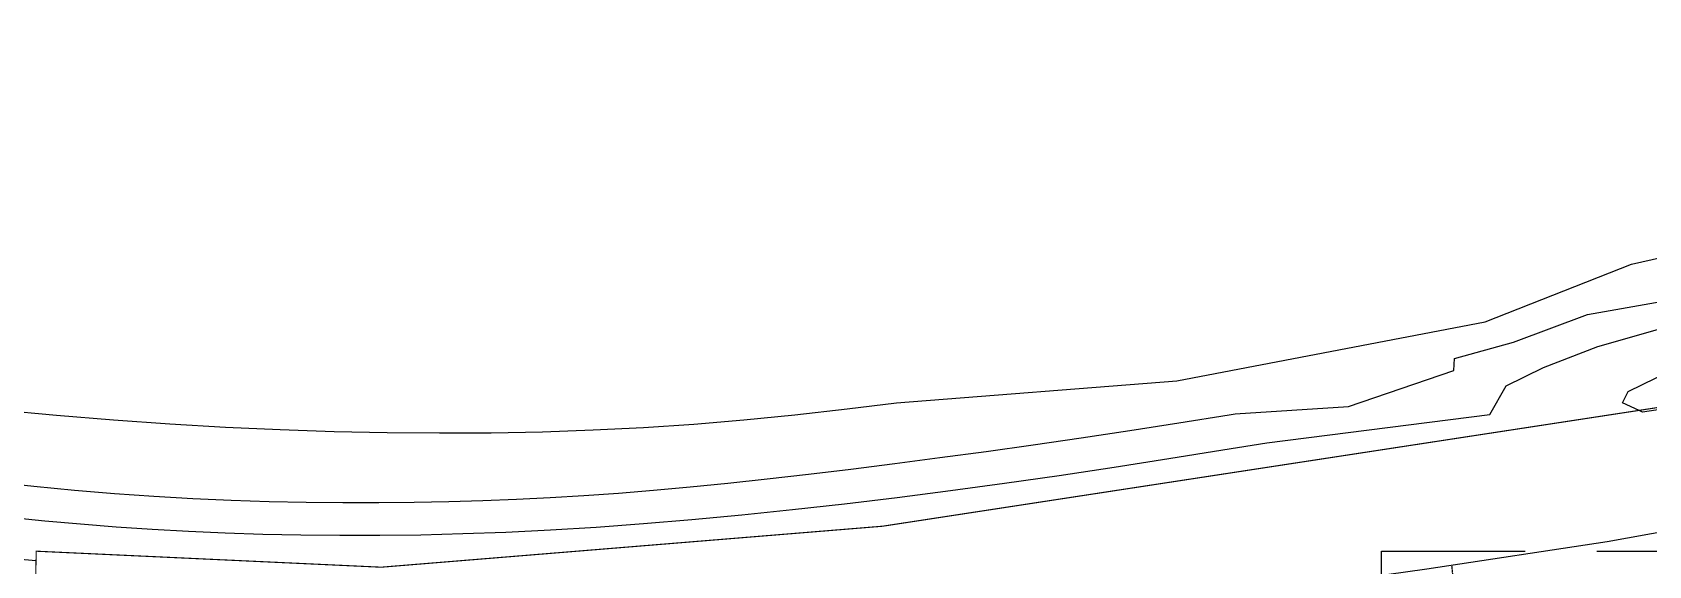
# Model space of a CAD drawing. Header units: millimetres. Extents: x -244126 to 368105, y -173968 to 259060.
# Drawn here: x -167372 to -165829, y 87957 to 88467 of the extents above; entities that cross this region are included whole.
import ezdxf
from ezdxf.xclip import XClip

# ---------------------------------------------------------------- set-up
doc = ezdxf.new("R2010")
doc.units = ezdxf.units.MM
doc.header["$MEASUREMENT"] = 0
doc.header["$XCLIPFRAME"] = 0
doc.linetypes.add('DASHED2', pattern=[0.375, 0.25, -0.125])
doc.linetypes.add('HIDDEN', pattern=[9.525, 6.35, -3.175])
for name, color, linetype in [('CPP-LINE1', 1, 'Continuous'), ('POCH Draft 01', 241, 'Continuous'), ('Top Slope', 11, 'Continuous'), ('WALL', 2, 'Continuous')]:
    doc.layers.add(name, color=color, linetype=linetype)

# ---------------------------------------------------------------- blocks, each defined once
blk = doc.blocks.new('A$Cd4a0c64f')
at = {"layer": 'POCH Draft 01', "color": 8}
for points in [[(1656.53, 634.17), (1682.15, 631.71), (1707.47, 629.64), (1732.45, 627.92), (1757.06, 626.53), (1781.27, 625.42), (1805.12, 624.61), (1828.63, 624.09), (1851.83, 623.89), (1874.75, 624.01), (1897.43, 624.45), (1919.91, 625.24), (1942.2, 626.37), (1964.38, 627.86), (1986.65, 629.71), (2009.24, 631.93), (2032.39, 634.52), (2054.14, 637.22)], [(1653.9, 602.24), (1672.12, 600.27), (1690.1, 598.56), (1707.84, 597.1), (1725.33, 595.89), (1742.59, 594.9), (1759.58, 594.14), (1776.32, 593.59), (1792.8, 593.24), (1809.01, 593.07), (1824.93, 593.07), (1840.58, 593.23), (1855.93, 593.53), (1871.01, 593.97), (1885.93, 594.56), (1900.82, 595.3), (1915.81, 596.21), (1931.05, 597.28), (1946.65, 598.55), (1962.76, 600), (1979.5, 601.66), (1996.98, 603.53), (2015.18, 605.61), (2034.03, 607.88), (2053.47, 610.33), (2073.44, 612.96), (2093.89, 615.75), (2114.74, 618.7), (2135.96, 621.79), (2157.48, 625.01), (2179.31, 628.38), (2201.46, 631.9), (2204.24, 632.36)], [(1661.36, 586.54), (1677.1, 584.98), (1692.85, 583.58), (1708.66, 582.34), (1724.57, 581.28), (1740.65, 580.39), (1756.95, 579.66), (1773.53, 579.12), (1790.43, 578.75), (1807.7, 578.57), (1825.37, 578.59), (1843.49, 578.83), (1862.09, 579.3), (1881.22, 580.02), (1900.91, 580.99), (1921.2, 582.23), (1942.11, 583.75), (1963.61, 585.55), (1985.65, 587.62), (2008.17, 589.94), (2031.13, 592.51), (2054.47, 595.32), (2078.15, 598.37), (2102.1, 601.64), (2126.27, 605.12), (2150.53, 608.77), (2174.74, 612.54), (2198.75, 616.38), (2218.24, 619.57)], [(1673.14, 567.24), (1640.25, 570.12)], [(2054.14, 637.22), (2178.28, 647.03), (2314.84, 673.07), (2379.76, 698.72), (2611.14, 750.94), (2701.01, 784.67), (2734.77, 801.35)], [(2204.24, 632.36), (2254.44, 635.56), (2301.01, 651.6), (2301.33, 656.94), (2327.45, 664.17), (2360.17, 676.43), (2441.41, 690.62), (2536.21, 715.19), (2681.66, 755.17), (2734.77, 772.79)], [(2218.24, 619.57), (2316.99, 632.09), (2324.26, 644.77), (2340.79, 652.84), (2364.82, 662.12), (2417.63, 677.3), (2495.41, 689.17), (2630.96, 718.76), (2697.64, 730.79), (2734.77, 745.97)], [(2383.05, 633.88), (2375.78, 637.3), (2378.16, 642.26), (2403.08, 654.34), (2453.54, 664.38), (2510.12, 670.39), (2601.46, 689.47), (2734.77, 720.89)]]:
    blk.add_lwpolyline(points, dxfattribs=at)
blk = doc.blocks.new('G$CE2FEF259')
at = {"layer": 'CPP-LINE1', "color": 8, "linetype": 'HIDDEN', "ltscale": 10, "elevation": -2.5}
blk.add_lwpolyline([(2269.05, 982.06), (2444.43, 982.06), (2444.43, 838.56), (2269.05, 838.56)], close=True, dxfattribs=at)
at = {"layer": 'Defpoints', "color": 8, "const_width": 0.5}
blk.add_lwpolyline([(2549.15, 662.85), (2503.78, 814.91), (2441.29, 1053.38), (2048.09, 993.16), (1825.99, 975), (1673.23, 982.09), (1670.87, 873.28), (1554.89, 878.03), (1447.59, 873.26), (1307.93, 862.12), (1225.32, 859.45), (1154.54, 875.62), (818.71, 955.83)], dxfattribs=at)
at = {"layer": 'Top Slope', "color": 8, "ltscale": 0.1}
blk.add_lwpolyline([(2441.52, 1052.48), (2437.36, 1051.72), (2384.57, 1043.74), (2383.05, 1044.46)], dxfattribs=at)
at = {"layer": 'WALL', "color": 8, "linetype": 'DASHED2'}
blk.add_line((2300.01, 975.99), (2303.88, 936.65), dxfattribs=at)
at = {"layer": 'WALL', "color": 8}
blk.add_lwpolyline([(2254.43, 969.45), (2289.06, 974.33), (2368.92, 986.4), (2454.79, 1001.84)], dxfattribs=at)
at = {"layer": 'Top Slope', "color": 8, "ltscale": 0.1}
blk.add_blockref('A$Cd4a0c64f', (0, 410.57), dxfattribs=at)

msp = doc.modelspace()

# ---------------------------------------------------------------- block references
at = {"layer": 'WALL'}
ref = msp.add_blockref('G$CE2FEF259', (-170976.46562, 85853.65289), dxfattribs=dict(at, xscale=2.15622, yscale=2.15622, zscale=2.15622))
XClip(ref).set_block_clipping_path([(229.8917036206, 427.7812507302), (2596.1703750715, 1370.8402830809)])

doc.saveas('drawing.dxf')
